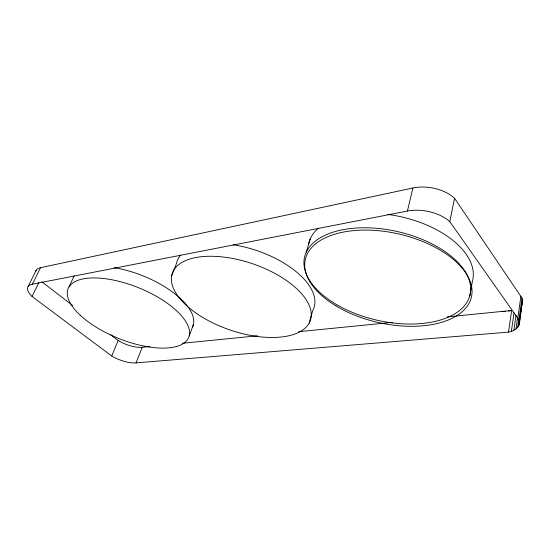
<?xml version="1.0" encoding="UTF-8"?>
<svg xmlns="http://www.w3.org/2000/svg" width="550" height="550" viewBox="0 0 550 550"><rect width="100%" height="100%" fill="white"/><g stroke="black" fill="none" stroke-linecap="round" stroke-linejoin="round"><path stroke-width="0.82" d="M40.556 267.678L32.416 284.171A23.244 9.226 24.1 0 0 32.058 296.484L111.733 356.001A21.154 8.023 21.4 0 0 136.049 362.897L508.482 332.131C513.356 331.066 519.867 328.068 519.399 322.135L522.5 300.066L521.991 298.093L454.541 198.254A33.557 20.488 9.8 0 0 412.892 187.997L40.556 267.678A22.976 9.543 24.4 0 0 35.75 271.226M519.365 324.026L522.5 300.066M518.767 325.813L519.716 319.055M520.073 316.518L520.307 314.827M520.548 313.143L520.905 310.606M521.139 308.914L521.379 307.223M521.613 305.532L522.452 301.998M515.989 328.962L517.66 317.192M519.399 322.135L517.791 318.257L520.933 296.113M517.632 327.47L518.822 319.048M518.877 320.203L521.991 298.093M513.879 330.254L516.044 315.164M511.356 331.313L514.023 312.929M508.482 332.131L511.665 310.461L508.537 311.073M469.776 295.955A84.879 45.478 12.7 0 0 356.991 227.989A84.879 45.478 12.7 0 0 335.211 303.786A84.879 45.478 12.7 0 0 469.776 295.955L472.354 281.469A84.026 46.276 12.5 0 0 387.606 214.397M517.791 318.257L449.79 221.623L454.541 198.254M32.416 284.171L407.433 211.042L412.892 187.997M309.127 323.159A72.93 34.987 18.8 0 0 222.324 256.919A72.93 34.987 18.8 0 0 192.521 310.551A72.93 34.987 18.8 0 0 309.127 323.159L312.737 310.564A72.284 35.695 18.8 0 0 233.131 244.757M306.226 252.237L310.406 238.508M189.214 335.961L193.353 324.686M136.049 362.897L142.244 347.277L149.93 346.507M171.669 275.729L176.502 263.532A72.284 35.695 18.8 0 1 180.654 255.049M111.733 356.001L118.167 340.512L110.688 334.757M69.004 286.935L74.181 275.832M32.058 296.484L38.83 282.652M28.084 286.605L36.197 270.243M182.373 343.276L257.51 335.796M298.492 331.712L392.411 322.355M447.054 316.91L511.5 310.496M501.703 311.472L505.189 311.41M41.999 281.909L72.6 305.456M114.098 267.678A64.529 27.844 22.1 0 1 192.507 326.941M308.536 244.228A84.026 46.276 12.5 0 1 318.319 228.167M142.244 347.277A20.921 8.312 21.5 0 1 118.167 340.512M407.433 211.042A34.127 20.027 10.4 0 1 449.79 221.623M336.016 305.944A85.154 45.437 12.7 0 0 471.082 298.341A85.154 45.437 12.7 0 0 358.057 230.292A85.154 45.437 12.7 0 0 336.016 305.944M80.678 315.659A65.037 27.239 22 0 0 185.419 341.983A65.037 27.239 22 0 0 119.213 281.401A65.037 27.239 22 0 0 80.678 315.659"/></g></svg>
